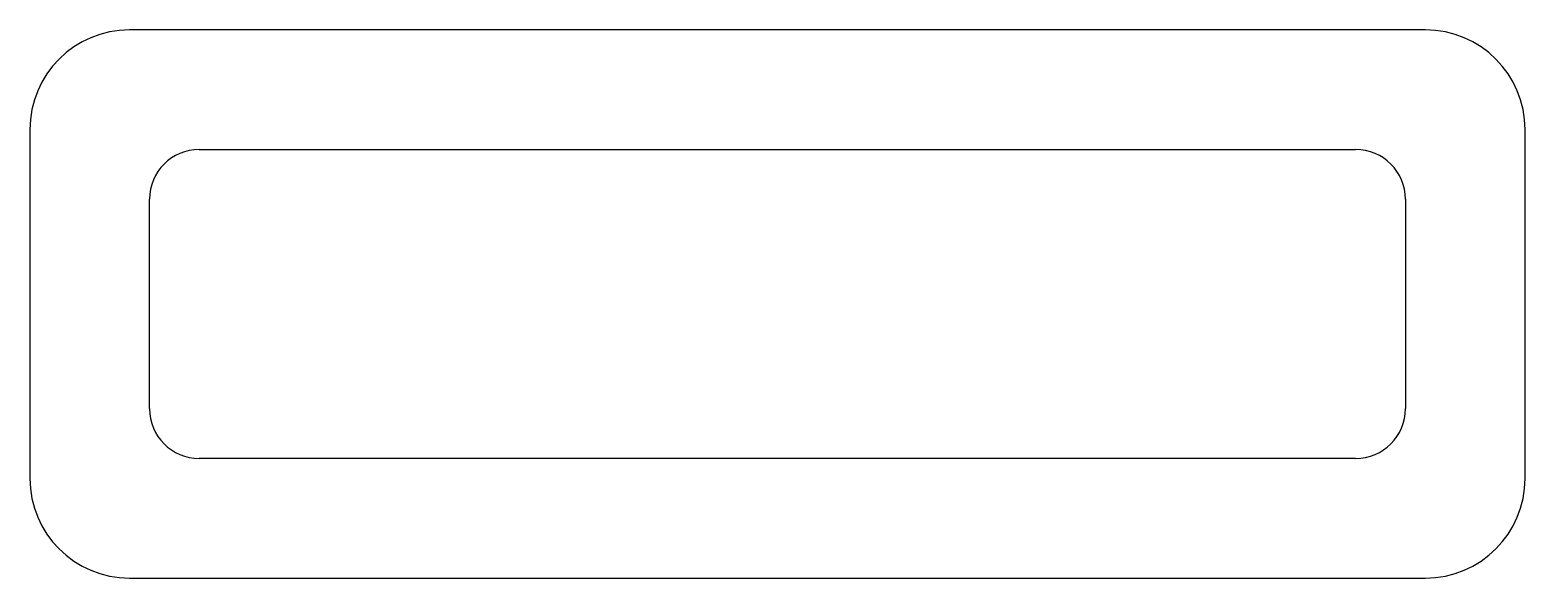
# Model space of a CAD drawing. Extents: x 608.6 to 623.6, y 888.4 to 893.9.
import ezdxf

# ---------------------------------------------------------------- set-up
doc = ezdxf.new("R2010")
doc.units = 0
doc.layers.get('0').update_dxf_attribs({"linetype": 'CONTINUOUS'})

msp = doc.modelspace()

# ---------------------------------------------------------------- linework, layer by layer
for p, q in [((622.587, 893.865), (609.587, 893.865)), ((608.587, 892.865), (608.587, 889.365)), ((623.587, 889.365), (623.587, 892.865)), ((610.287, 892.665), (621.887, 892.665)), ((609.787, 890.065), (609.787, 892.165)), ((622.387, 892.165), (622.387, 890.065)), ((621.887, 889.565), (610.287, 889.565)), ((609.587, 888.365), (622.587, 888.365))]:
    msp.add_line(p, q)
for centre, radius, start, end in [((609.587, 892.865), 1, 90, 180), ((622.587, 892.865), 1, 0, 90), ((610.287, 892.165), 0.5, 90, 180), ((621.887, 892.165), 0.5, 0, 90), ((610.287, 890.065), 0.5, 180, 270), ((621.887, 890.065), 0.5, 270, 0), ((609.587, 889.365), 1, 180, 270), ((622.587, 889.365), 1, 270, 0)]:
    msp.add_arc(centre, radius, start, end)

doc.saveas('drawing.dxf')
